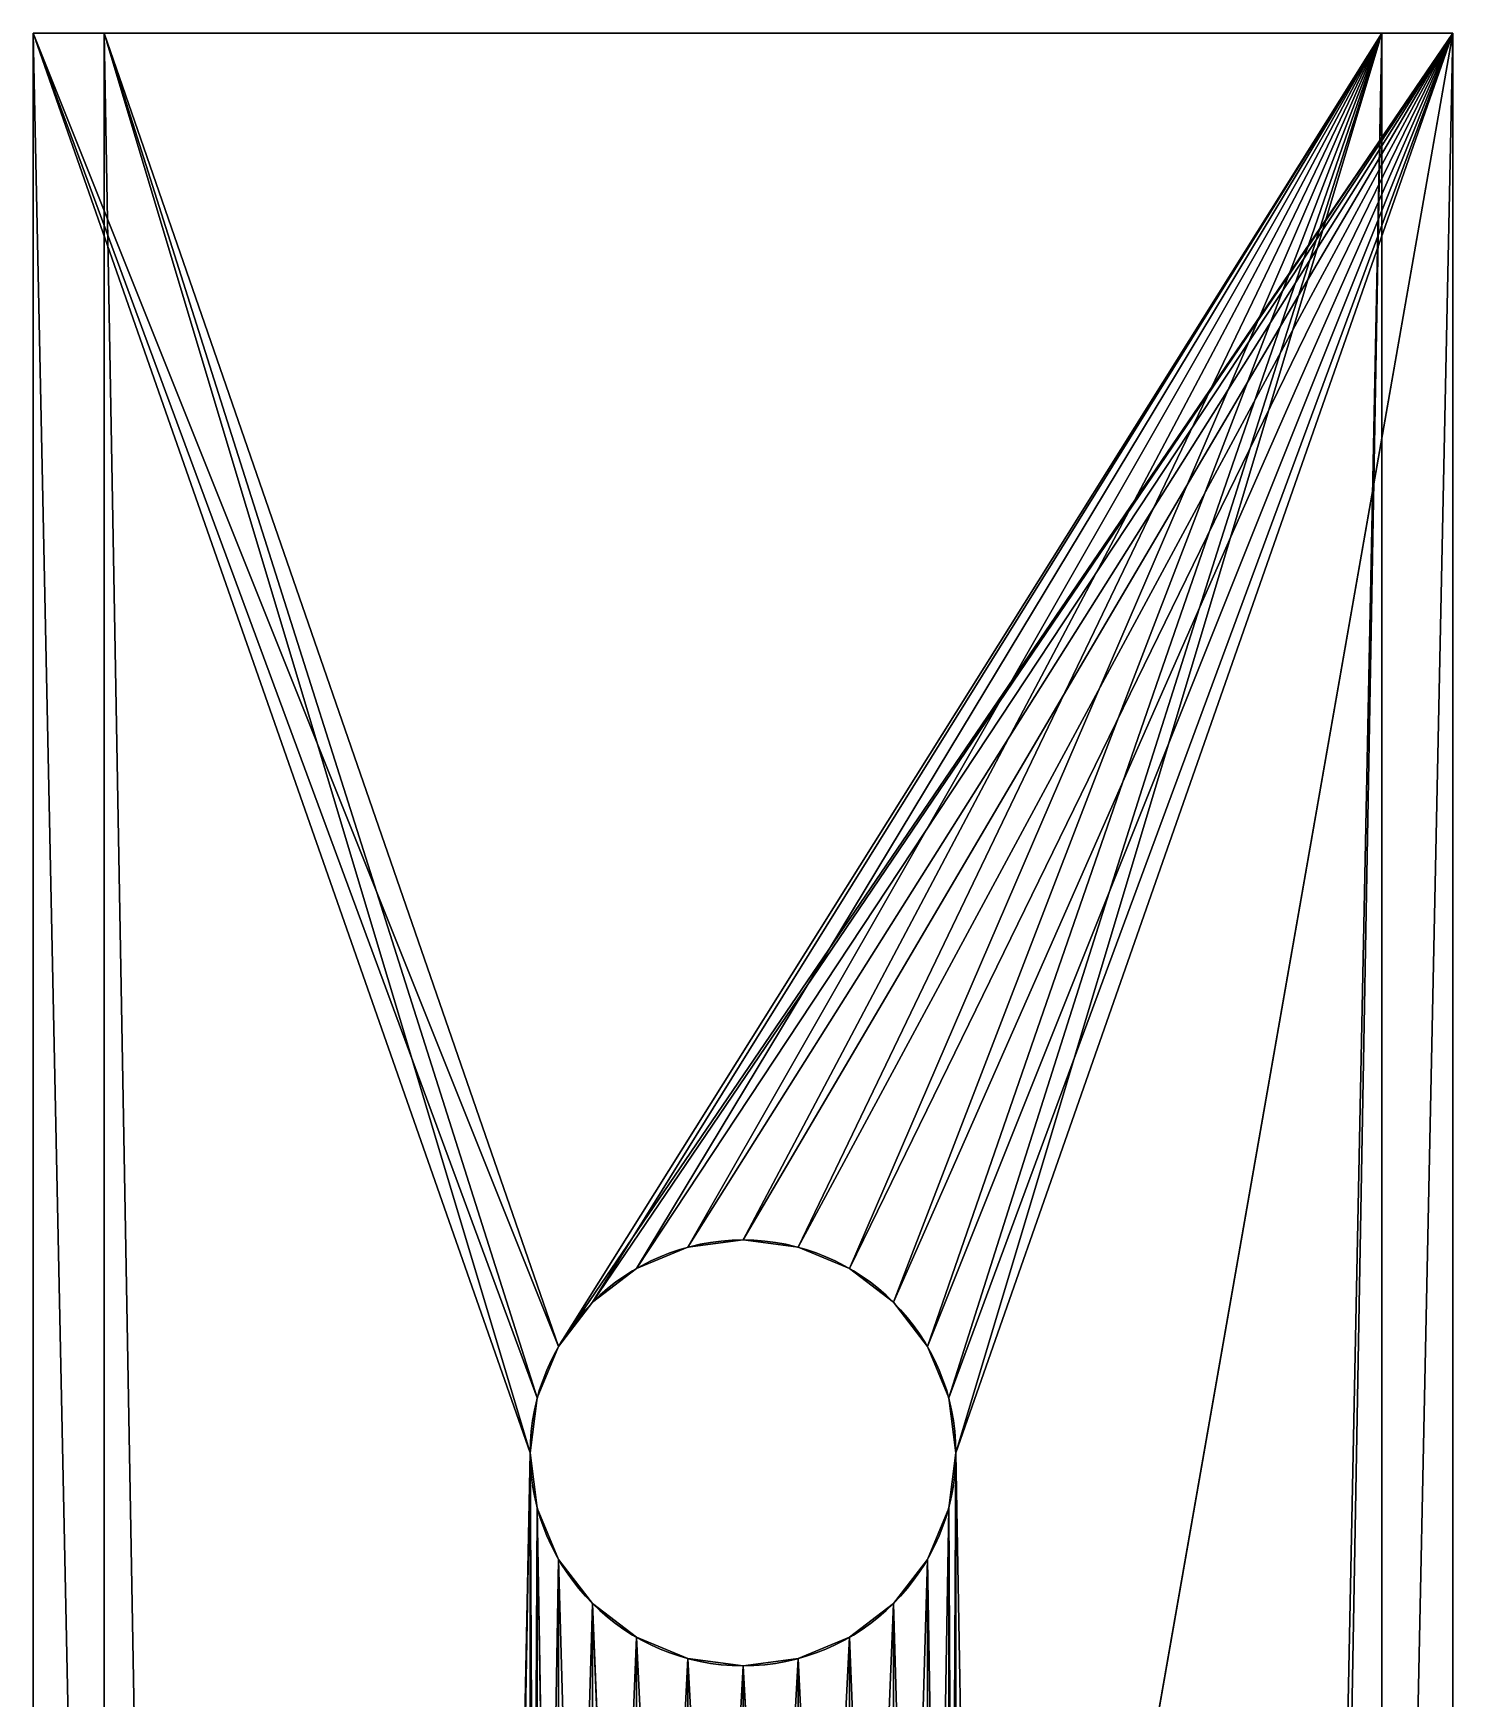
# Model space of a CAD drawing. Extents: x 0 to 10, y 0 to 185.
# Drawn here: x 0 to 10, y 173.27 to 185 of the extents above; entities that cross this region are included whole.
import ezdxf

# ---------------------------------------------------------------- set-up
doc = ezdxf.new("R2010")
doc.units = 0
doc.header["$MEASUREMENT"] = 0
doc.layers.get('0').update_dxf_attribs({"color": 13, "linetype": 'CONTINUOUS'})

# ---------------------------------------------------------------- blocks, each defined once
blk = doc.blocks.new('FUFO_CARBONBAR')
for p, q in [((0, 0), (0, 185)), ((0, 185), (10, 185)), ((0, 185, 10), (10, 185, 10)), ((0, 0, 10), (0, 185, 10)), ((0, 185), (0, 185, 10)), ((9.5, 185, 9.5), (0.5, 185, 9.5)), ((0.5, 185, 9.5), (0.5, 185, 0.5)), ((0.5, 185, 0.5), (9.5, 185, 0.5)), ((0.5, 0, 0.5), (0.5, 185, 0.5)), ((0.5, 0, 9.5), (0.5, 185, 9.5)), ((9.5, 185, 0.5), (9.5, 185, 9.5)), ((9.5, 0, 9.5), (9.5, 185, 9.5)), ((9.5, 0, 0.5), (9.5, 185, 0.5)), ((10, 185), (10, 0)), ((10, 185), (10, 185, 10)), ((10, 185, 10), (10, 0, 10)), ((4.612, 176.449, 10), (4.612, 176.449, 9.5)), ((4.612, 176.449), (4.612, 176.449, 0.5)), ((5, 176.5, 10), (5, 176.5, 9.5)), ((5, 176.5), (5, 176.5, 0.5)), ((5.388, 176.449, 10), (5.388, 176.449, 9.5)), ((5.388, 176.449), (5.388, 176.449, 0.5)), ((4.25, 176.299, 10), (4.25, 176.299, 9.5)), ((4.25, 176.299), (4.25, 176.299, 0.5)), ((5.75, 176.299, 10), (5.75, 176.299, 9.5)), ((5.75, 176.299), (5.75, 176.299, 0.5)), ((3.939, 176.061, 10), (3.939, 176.061, 9.5)), ((3.939, 176.061), (3.939, 176.061, 0.5)), ((6.061, 176.061, 10), (6.061, 176.061, 9.5)), ((6.061, 176.061), (6.061, 176.061, 0.5)), ((3.701, 175.75, 10), (3.701, 175.75, 9.5)), ((3.701, 175.75), (3.701, 175.75, 0.5)), ((6.299, 175.75, 10), (6.299, 175.75, 9.5)), ((6.299, 175.75), (6.299, 175.75, 0.5)), ((3.551, 175.388, 10), (3.551, 175.388, 9.5)), ((3.551, 175.388), (3.551, 175.388, 0.5)), ((6.449, 175.388, 10), (6.449, 175.388, 9.5)), ((6.449, 175.388), (6.449, 175.388, 0.5)), ((3.5, 175, 10), (3.5, 175, 9.5)), ((3.5, 175), (3.5, 175, 0.5)), ((6.5, 175, 10), (6.5, 175, 9.5)), ((6.5, 175), (6.5, 175, 0.5)), ((3.551, 174.612, 10), (3.551, 174.612, 9.5)), ((3.551, 174.612), (3.551, 174.612, 0.5)), ((6.449, 174.612, 10), (6.449, 174.612, 9.5)), ((6.449, 174.612), (6.449, 174.612, 0.5)), ((3.701, 174.25, 10), (3.701, 174.25, 9.5)), ((3.701, 174.25), (3.701, 174.25, 0.5)), ((6.299, 174.25, 10), (6.299, 174.25, 9.5)), ((6.299, 174.25), (6.299, 174.25, 0.5)), ((3.939, 173.939, 10), (3.939, 173.939, 9.5)), ((3.939, 173.939), (3.939, 173.939, 0.5)), ((6.061, 173.939, 10), (6.061, 173.939, 9.5)), ((6.061, 173.939), (6.061, 173.939, 0.5)), ((4.25, 173.701, 10), (4.25, 173.701, 9.5)), ((4.25, 173.701), (4.25, 173.701, 0.5)), ((5.75, 173.701, 10), (5.75, 173.701, 9.5)), ((5.75, 173.701), (5.75, 173.701, 0.5)), ((4.612, 173.551, 10), (4.612, 173.551, 9.5)), ((4.612, 173.551), (4.612, 173.551, 0.5)), ((5.388, 173.551, 10), (5.388, 173.551, 9.5)), ((5.388, 173.551), (5.388, 173.551, 0.5)), ((5, 173.5, 10), (5, 173.5, 9.5)), ((5, 173.5), (5, 173.5, 0.5))]:
    blk.add_line(p, q)
for centre in [(5, 175), (5, 175, 0.5)]:
    blk.add_circle(centre, 1.5)
at = {"extrusion": (0, 0, -1)}
for centre in [(-5, 175, -10), (-5, 175, -9.5)]:
    blk.add_circle(centre, 1.5, dxfattribs=at)
mesh = blk.add_polyface()
corners = [(0, 185, 10), (0, 0), (0, 0, 10), (0, 185)]
mesh.append_faces([[corners[k] for k in face] for face in [(0, 1, 2), (1, 0, 3)]], dxfattribs={"vtx0": -1})
mesh = blk.add_polyface()
corners = [(0, 185), (0.5, 185, 0.5), (10, 185), (0, 185, 10), (9.5, 185, 0.5), (0.5, 185, 9.5), (9.5, 185, 9.5), (10, 185, 10)]
mesh.append_faces([[corners[k] for k in face] for face in [(0, 1, 2), (1, 3, 5), (5, 3, 6), (7, 6, 3)]], dxfattribs={"vtx0": -1, "vtx1": -1})
mesh.append_faces([[corners[k] for k in face] for face in [(1, 0, 3), (2, 1, 4), (4, 7, 2), (7, 4, 6)]], dxfattribs={"vtx0": -1, "vtx2": -1})
mesh = blk.add_polyface()
corners = [(3.5, 36, 10), (3.5, 164.989, 10), (3.5, 175, 10), (3.551, 36.388, 10), (3.554, 164.601, 10), (3.701, 36.75, 10), (3.706, 164.241, 10), (3.939, 37.061, 10), (3.947, 163.932, 10), (4.25, 37.299, 10), (4.259, 163.696, 10), (4.612, 37.449, 10), (4.622, 163.548, 10), (5, 37.5, 10), (5.011, 163.5, 10), (5.388, 37.449, 10), (5.399, 163.554, 10), (5.75, 37.299, 10), (5.759, 163.706, 10), (6.061, 37.061, 10), (6.068, 163.947, 10), (6.299, 36.75, 10), (6.304, 164.259, 10), (6.449, 36.388, 10), (6.452, 164.622, 10), (6.5, 36, 10), (6.5, 165.011, 10), (3.551, 16.388, 10), (3.5, 16, 10), (3.551, 35.612, 10), (3.701, 16.75, 10), (3.701, 35.25, 10), (3.939, 17.061, 10), (3.939, 34.939, 10), (4.25, 17.299, 10), (4.25, 34.701, 10), (4.612, 17.449, 10), (4.612, 34.551, 10), (5, 17.5, 10), (5, 34.5, 10), (5.388, 17.449, 10), (5.388, 34.551, 10), (5.75, 17.299, 10), (5.75, 34.701, 10), (6.061, 17.061, 10), (6.061, 34.939, 10), (6.299, 35.25, 10), (6.299, 16.75, 10), (6.449, 35.612, 10), (6.449, 16.388, 10), (6.5, 16, 10), (6.5, 175, 10), (0, 0, 10), (0, 185, 10), (3.551, 15.612, 10), (10, 0, 10), (3.701, 15.25, 10), (3.939, 14.939, 10), (4.25, 14.701, 10), (4.612, 14.551, 10), (5, 14.5, 10), (5.388, 14.551, 10), (5.75, 14.701, 10), (6.061, 14.939, 10), (6.299, 15.25, 10), (6.449, 15.612, 10), (3.701, 175.75, 10), (10, 185, 10), (3.551, 175.388, 10), (3.939, 176.061, 10), (4.25, 176.299, 10), (4.612, 176.449, 10), (5, 176.5, 10), (5.388, 176.449, 10), (5.75, 176.299, 10), (6.061, 176.061, 10), (6.299, 175.75, 10), (6.449, 175.388, 10), (3.551, 174.612, 10), (3.548, 165.378, 10), (3.696, 165.741, 10), (3.701, 174.25, 10), (3.932, 166.053, 10), (3.939, 173.939, 10), (4.241, 166.294, 10), (4.25, 173.701, 10), (4.601, 166.446, 10), (4.612, 173.551, 10), (4.989, 166.5, 10), (5, 173.5, 10), (5.378, 166.452, 10), (5.388, 173.551, 10), (5.741, 166.304, 10), (5.75, 173.701, 10), (6.053, 166.068, 10), (6.061, 173.939, 10), (6.294, 165.759, 10), (6.299, 174.25, 10), (6.446, 165.399, 10), (6.449, 174.612, 10)]
mesh.append_faces([[corners[k] for k in face] for face in [(1, 3, 4), (4, 5, 6), (6, 7, 8), (8, 9, 10), (10, 11, 12), (12, 13, 14), (14, 15, 16), (16, 17, 18), (18, 19, 20), (20, 21, 22), (22, 23, 24), (24, 25, 26), (27, 0, 28), (0, 27, 29), (29, 30, 31), (31, 32, 33), (33, 34, 35), (35, 36, 37), (37, 38, 39), (39, 40, 41), (41, 42, 43), (43, 44, 45), (45, 44, 46), (46, 47, 48), (48, 49, 25), (52, 28, 53), (28, 52, 54), (54, 55, 56), (56, 55, 57), (57, 55, 58), (58, 55, 59), (59, 55, 60), (60, 55, 61), (61, 55, 62), (62, 55, 63), (63, 55, 64), (64, 55, 65), (65, 55, 50), (53, 66, 67), (66, 53, 68), (68, 53, 2), (67, 50, 55), (78, 80, 81), (81, 82, 83), (83, 84, 85), (85, 86, 87), (87, 88, 89), (89, 90, 91), (91, 92, 93), (93, 94, 95), (95, 96, 97), (97, 98, 99), (99, 26, 51)]], dxfattribs={"vtx0": -1, "vtx1": -1})
mesh.append_faces([[corners[k] for k in face] for face in [(0, 1, 2), (25, 50, 51), (2, 53, 28), (2, 28, 0), (67, 51, 50), (51, 26, 25)]], dxfattribs={"vtx0": -1, "vtx1": -1, "vtx2": -1})
mesh.append_faces([[corners[k] for k in face] for face in [(1, 0, 3), (4, 3, 5), (6, 5, 7), (8, 7, 9), (10, 9, 11), (12, 11, 13), (14, 13, 15), (16, 15, 17), (18, 17, 19), (20, 19, 21), (22, 21, 23), (24, 23, 25), (29, 27, 30), (31, 30, 32), (33, 32, 34), (35, 34, 36), (37, 36, 38), (39, 38, 40), (41, 40, 42), (43, 42, 44), (46, 44, 47), (48, 47, 49), (25, 49, 50), (54, 52, 55), (67, 66, 69), (67, 69, 70), (67, 70, 71), (67, 71, 72), (67, 72, 73), (67, 73, 74), (67, 74, 75), (67, 75, 76), (67, 76, 77), (67, 77, 51), (1, 78, 2), (78, 1, 79), (78, 79, 80), (81, 80, 82), (83, 82, 84), (85, 84, 86), (87, 86, 88), (89, 88, 90), (91, 90, 92), (93, 92, 94), (95, 94, 96), (97, 96, 98), (99, 98, 26)]], dxfattribs={"vtx0": -1, "vtx2": -1})
mesh = blk.add_polyface()
corners = [(3.5, 165.025), (3.5, 36), (3.5, 16), (3.551, 164.637), (3.551, 36.388), (3.701, 164.275), (3.701, 36.75), (3.939, 163.965), (3.939, 37.061), (4.25, 163.726), (4.25, 37.299), (4.612, 163.576), (4.612, 37.449), (5, 163.525), (5, 37.5), (5.388, 163.576), (5.388, 37.449), (5.75, 163.726), (5.75, 37.299), (6.061, 163.965), (6.061, 37.061), (6.299, 36.75), (6.299, 164.275), (6.449, 36.388), (6.449, 164.637), (6.5, 36), (6.5, 165.025), (0, 185), (3.5, 175), (0, 0), (3.551, 175.388), (3.701, 175.75), (10, 185), (3.939, 176.061), (4.25, 176.299), (4.612, 176.449), (5, 176.5), (5.388, 176.449), (5.75, 176.299), (6.061, 176.061), (6.299, 175.75), (6.449, 175.388), (6.5, 175), (6.5, 16), (3.551, 15.612), (10, 0), (3.701, 15.25), (3.939, 14.939), (4.25, 14.701), (4.612, 14.551), (5, 14.5), (5.388, 14.551), (5.75, 14.701), (6.061, 14.939), (6.299, 15.25), (6.449, 15.612), (3.551, 16.388), (3.551, 35.612), (3.701, 16.75), (3.701, 35.25), (3.939, 17.061), (3.939, 34.939), (4.25, 17.299), (4.25, 34.701), (4.612, 34.551), (4.612, 17.449), (5, 34.5), (5, 17.5), (5.388, 34.551), (5.388, 17.449), (5.75, 34.701), (5.75, 17.299), (6.061, 34.939), (6.061, 17.061), (6.299, 35.25), (6.299, 16.75), (6.449, 35.612), (6.449, 16.388), (3.551, 174.612), (3.551, 165.414), (3.701, 174.25), (3.701, 165.775), (3.939, 173.939), (3.939, 166.086), (4.25, 173.701), (4.25, 166.324), (4.612, 173.551), (4.612, 166.474), (5, 173.5), (5, 166.525), (5.388, 173.551), (5.388, 166.474), (5.75, 173.701), (5.75, 166.324), (6.061, 173.939), (6.061, 166.086), (6.299, 174.25), (6.299, 165.775), (6.449, 174.612), (6.449, 165.414)]
mesh.append_faces([[corners[k] for k in face] for face in [(1, 3, 4), (4, 5, 6), (6, 7, 8), (8, 9, 10), (10, 11, 12), (12, 13, 14), (14, 15, 16), (16, 17, 18), (18, 19, 20), (20, 19, 21), (21, 22, 23), (23, 24, 25), (27, 28, 29), (28, 27, 30), (30, 27, 31), (31, 32, 33), (33, 32, 34), (34, 32, 35), (35, 32, 36), (36, 32, 37), (37, 32, 38), (38, 32, 39), (39, 32, 40), (40, 32, 41), (41, 32, 42), (29, 44, 45), (44, 29, 2), (45, 43, 32), (56, 57, 58), (58, 59, 60), (60, 61, 62), (62, 64, 65), (65, 66, 67), (67, 68, 69), (69, 70, 71), (71, 72, 73), (73, 74, 75), (75, 76, 77), (77, 25, 43), (78, 0, 28), (0, 78, 79), (79, 80, 81), (81, 82, 83), (83, 84, 85), (85, 86, 87), (87, 88, 89), (89, 90, 91), (91, 92, 93), (93, 94, 95), (95, 96, 97), (97, 98, 99), (99, 42, 26)]], dxfattribs={"vtx0": -1, "vtx1": -1})
mesh.append_faces([[corners[k] for k in face] for face in [(0, 1, 2), (42, 32, 26), (26, 32, 43), (2, 29, 28), (2, 28, 0), (43, 25, 26)]], dxfattribs={"vtx0": -1, "vtx1": -1, "vtx2": -1})
mesh.append_faces([[corners[k] for k in face] for face in [(1, 0, 3), (4, 3, 5), (6, 5, 7), (8, 7, 9), (10, 9, 11), (12, 11, 13), (14, 13, 15), (16, 15, 17), (18, 17, 19), (21, 19, 22), (23, 22, 24), (25, 24, 26), (31, 27, 32), (45, 44, 46), (45, 46, 47), (45, 47, 48), (45, 48, 49), (45, 49, 50), (45, 50, 51), (45, 51, 52), (45, 52, 53), (45, 53, 54), (45, 54, 55), (45, 55, 43), (1, 56, 2), (56, 1, 57), (58, 57, 59), (60, 59, 61), (62, 61, 63), (62, 63, 64), (65, 64, 66), (67, 66, 68), (69, 68, 70), (71, 70, 72), (73, 72, 74), (75, 74, 76), (77, 76, 25), (79, 78, 80), (81, 80, 82), (83, 82, 84), (85, 84, 86), (87, 86, 88), (89, 88, 90), (91, 90, 92), (93, 92, 94), (95, 94, 96), (97, 96, 98), (99, 98, 42)]], dxfattribs={"vtx0": -1, "vtx2": -1})
mesh = blk.add_polyface()
corners = [(0.5, 185, 0.5), (0.5, 0, 9.5), (0.5, 0, 0.5), (0.5, 185, 9.5)]
mesh.append_faces([[corners[k] for k in face] for face in [(0, 1, 2), (1, 0, 3)]], dxfattribs={"vtx0": -1})
mesh = blk.add_polyface()
corners = [(3.5, 175, 9.5), (3.5, 164.989, 9.5), (3.5, 36, 9.5), (3.551, 174.612, 9.5), (3.548, 165.378, 9.5), (3.696, 165.741, 9.5), (3.701, 174.25, 9.5), (3.932, 166.053, 9.5), (3.939, 173.939, 9.5), (4.241, 166.294, 9.5), (4.25, 173.701, 9.5), (4.601, 166.446, 9.5), (4.612, 173.551, 9.5), (4.989, 166.5, 9.5), (5, 173.5, 9.5), (5.378, 166.452, 9.5), (5.388, 173.551, 9.5), (5.741, 166.304, 9.5), (5.75, 173.701, 9.5), (6.053, 166.068, 9.5), (6.061, 173.939, 9.5), (6.294, 165.759, 9.5), (6.299, 174.25, 9.5), (6.446, 165.399, 9.5), (6.449, 174.612, 9.5), (6.5, 165.011, 9.5), (6.5, 175, 9.5), (0.5, 185, 9.5), (0.5, 0, 9.5), (3.551, 175.388, 9.5), (3.701, 175.75, 9.5), (9.5, 185, 9.5), (3.5, 16, 9.5), (3.939, 176.061, 9.5), (4.25, 176.299, 9.5), (4.612, 176.449, 9.5), (5, 176.5, 9.5), (5.388, 176.449, 9.5), (5.75, 176.299, 9.5), (6.061, 176.061, 9.5), (6.299, 175.75, 9.5), (6.449, 175.388, 9.5), (6.5, 36, 9.5), (6.5, 16, 9.5), (3.551, 15.612, 9.5), (9.5, 0, 9.5), (3.701, 15.25, 9.5), (3.939, 14.939, 9.5), (4.25, 14.701, 9.5), (4.612, 14.551, 9.5), (5, 14.5, 9.5), (5.388, 14.551, 9.5), (5.75, 14.701, 9.5), (6.061, 14.939, 9.5), (6.299, 15.25, 9.5), (6.449, 15.612, 9.5), (3.551, 16.388, 9.5), (3.551, 35.612, 9.5), (3.701, 16.75, 9.5), (3.701, 35.25, 9.5), (3.939, 17.061, 9.5), (3.939, 34.939, 9.5), (4.25, 17.299, 9.5), (4.25, 34.701, 9.5), (4.612, 17.449, 9.5), (4.612, 34.551, 9.5), (5, 17.5, 9.5), (5, 34.5, 9.5), (5.388, 34.551, 9.5), (5.388, 17.449, 9.5), (5.75, 17.299, 9.5), (5.75, 34.701, 9.5), (6.061, 34.939, 9.5), (6.061, 17.061, 9.5), (6.299, 35.25, 9.5), (6.299, 16.75, 9.5), (6.449, 35.612, 9.5), (6.449, 16.388, 9.5), (3.551, 36.388, 9.5), (3.554, 164.601, 9.5), (3.701, 36.75, 9.5), (3.706, 164.241, 9.5), (3.939, 37.061, 9.5), (3.947, 163.932, 9.5), (4.25, 37.299, 9.5), (4.259, 163.696, 9.5), (4.612, 37.449, 9.5), (4.622, 163.548, 9.5), (5, 37.5, 9.5), (5.011, 163.5, 9.5), (5.388, 37.449, 9.5), (5.399, 163.554, 9.5), (5.75, 37.299, 9.5), (5.759, 163.706, 9.5), (6.061, 37.061, 9.5), (6.068, 163.947, 9.5), (6.299, 36.75, 9.5), (6.304, 164.259, 9.5), (6.449, 36.388, 9.5), (6.452, 164.622, 9.5)]
mesh.append_faces([[corners[k] for k in face] for face in [(1, 3, 4), (4, 3, 5), (5, 6, 7), (7, 8, 9), (9, 10, 11), (11, 12, 13), (13, 14, 15), (15, 16, 17), (17, 18, 19), (19, 20, 21), (21, 22, 23), (23, 24, 25), (27, 0, 28), (0, 27, 29), (29, 27, 30), (30, 31, 33), (33, 31, 34), (34, 31, 35), (35, 31, 36), (36, 31, 37), (37, 31, 38), (38, 31, 39), (39, 31, 40), (40, 31, 41), (41, 31, 26), (28, 44, 45), (44, 28, 32), (45, 43, 31), (32, 2, 56), (56, 57, 58), (58, 59, 60), (60, 61, 62), (62, 63, 64), (64, 65, 66), (66, 68, 69), (69, 68, 70), (70, 72, 73), (73, 74, 75), (75, 76, 77), (77, 42, 43), (78, 79, 80), (80, 81, 82), (82, 83, 84), (84, 85, 86), (86, 87, 88), (88, 89, 90), (90, 91, 92), (92, 93, 94), (94, 95, 96), (96, 97, 98), (98, 99, 42)]], dxfattribs={"vtx0": -1, "vtx1": -1})
mesh.append_faces([[corners[k] for k in face] for face in [(0, 1, 2), (28, 0, 32), (26, 31, 42), (42, 31, 43), (2, 32, 0), (42, 25, 26)]], dxfattribs={"vtx0": -1, "vtx1": -1, "vtx2": -1})
mesh.append_faces([[corners[k] for k in face] for face in [(1, 0, 3), (5, 3, 6), (7, 6, 8), (9, 8, 10), (11, 10, 12), (13, 12, 14), (15, 14, 16), (17, 16, 18), (19, 18, 20), (21, 20, 22), (23, 22, 24), (25, 24, 26), (30, 27, 31), (45, 44, 46), (45, 46, 47), (45, 47, 48), (45, 48, 49), (45, 49, 50), (45, 50, 51), (45, 51, 52), (45, 52, 53), (45, 53, 54), (45, 54, 55), (45, 55, 43), (56, 2, 57), (58, 57, 59), (60, 59, 61), (62, 61, 63), (64, 63, 65), (66, 65, 67), (66, 67, 68), (70, 68, 71), (70, 71, 72), (73, 72, 74), (75, 74, 76), (77, 76, 42), (1, 78, 2), (78, 1, 79), (80, 79, 81), (82, 81, 83), (84, 83, 85), (86, 85, 87), (88, 87, 89), (90, 89, 91), (92, 91, 93), (94, 93, 95), (96, 95, 97), (98, 97, 99), (42, 99, 25)]], dxfattribs={"vtx0": -1, "vtx2": -1})
mesh = blk.add_polyface()
corners = [(3.5, 16, 0.5), (3.5, 36, 0.5), (3.5, 165.025, 0.5), (3.551, 16.388, 0.5), (3.551, 35.612, 0.5), (3.701, 16.75, 0.5), (3.701, 35.25, 0.5), (3.939, 17.061, 0.5), (3.939, 34.939, 0.5), (4.25, 17.299, 0.5), (4.25, 34.701, 0.5), (4.612, 34.551, 0.5), (4.612, 17.449, 0.5), (5, 34.5, 0.5), (5, 17.5, 0.5), (5.388, 17.449, 0.5), (5.388, 34.551, 0.5), (5.75, 34.701, 0.5), (5.75, 17.299, 0.5), (6.061, 34.939, 0.5), (6.061, 17.061, 0.5), (6.299, 35.25, 0.5), (6.299, 16.75, 0.5), (6.449, 35.612, 0.5), (6.449, 16.388, 0.5), (6.5, 36, 0.5), (6.5, 16, 0.5), (0.5, 0, 0.5), (0.5, 185, 0.5), (3.551, 15.612, 0.5), (9.5, 0, 0.5), (3.701, 15.25, 0.5), (3.939, 14.939, 0.5), (4.25, 14.701, 0.5), (4.612, 14.551, 0.5), (5, 14.5, 0.5), (5.388, 14.551, 0.5), (5.75, 14.701, 0.5), (6.061, 14.939, 0.5), (6.299, 15.25, 0.5), (6.449, 15.612, 0.5), (6.5, 165.025, 0.5), (6.5, 175, 0.5), (3.701, 175.75, 0.5), (9.5, 185, 0.5), (3.551, 175.388, 0.5), (3.5, 175, 0.5), (3.939, 176.061, 0.5), (4.25, 176.299, 0.5), (4.612, 176.449, 0.5), (5, 176.5, 0.5), (5.388, 176.449, 0.5), (5.75, 176.299, 0.5), (6.061, 176.061, 0.5), (6.299, 175.75, 0.5), (6.449, 175.388, 0.5), (3.551, 165.414, 0.5), (3.551, 174.612, 0.5), (3.701, 165.775, 0.5), (3.701, 174.25, 0.5), (3.939, 173.939, 0.5), (3.939, 166.086, 0.5), (4.25, 166.324, 0.5), (4.25, 173.701, 0.5), (4.612, 173.551, 0.5), (4.612, 166.474, 0.5), (5, 173.5, 0.5), (5, 166.525, 0.5), (5.388, 166.474, 0.5), (5.388, 173.551, 0.5), (5.75, 173.701, 0.5), (5.75, 166.324, 0.5), (6.061, 173.939, 0.5), (6.061, 166.086, 0.5), (6.299, 174.25, 0.5), (6.299, 165.775, 0.5), (6.449, 174.612, 0.5), (6.449, 165.414, 0.5), (3.551, 164.637, 0.5), (3.551, 36.388, 0.5), (3.701, 164.275, 0.5), (3.701, 36.75, 0.5), (3.939, 163.965, 0.5), (3.939, 37.061, 0.5), (4.25, 163.726, 0.5), (4.25, 37.299, 0.5), (4.612, 163.576, 0.5), (4.612, 37.449, 0.5), (5, 163.525, 0.5), (5, 37.5, 0.5), (5.388, 37.449, 0.5), (5.388, 163.576, 0.5), (5.75, 37.299, 0.5), (5.75, 163.726, 0.5), (6.061, 37.061, 0.5), (6.061, 163.965, 0.5), (6.299, 36.75, 0.5), (6.299, 164.275, 0.5), (6.449, 36.388, 0.5), (6.449, 164.637, 0.5)]
mesh.append_faces([[corners[k] for k in face] for face in [(1, 3, 4), (4, 5, 6), (6, 7, 8), (8, 9, 10), (10, 9, 11), (11, 12, 13), (13, 15, 16), (16, 15, 17), (17, 18, 19), (19, 20, 21), (21, 22, 23), (23, 24, 25), (27, 0, 28), (0, 27, 29), (29, 30, 31), (31, 30, 32), (32, 30, 33), (33, 30, 34), (34, 30, 35), (35, 30, 36), (36, 30, 37), (37, 30, 38), (38, 30, 39), (39, 30, 40), (40, 30, 26), (28, 43, 44), (43, 28, 45), (45, 28, 46), (44, 42, 30), (56, 46, 2), (46, 56, 57), (57, 58, 59), (59, 58, 60), (60, 62, 63), (63, 62, 64), (64, 65, 66), (66, 68, 69), (69, 68, 70), (70, 71, 72), (72, 73, 74), (74, 75, 76), (76, 41, 42), (78, 79, 80), (80, 81, 82), (82, 83, 84), (84, 85, 86), (86, 87, 88), (88, 90, 91), (91, 92, 93), (93, 94, 95), (95, 96, 97), (97, 98, 99), (99, 25, 41)]], dxfattribs={"vtx0": -1, "vtx1": -1})
mesh.append_faces([[corners[k] for k in face] for face in [(0, 1, 2), (26, 30, 41), (41, 30, 42), (46, 28, 0), (46, 0, 2), (41, 25, 26)]], dxfattribs={"vtx0": -1, "vtx1": -1, "vtx2": -1})
mesh.append_faces([[corners[k] for k in face] for face in [(1, 0, 3), (4, 3, 5), (6, 5, 7), (8, 7, 9), (11, 9, 12), (13, 12, 14), (13, 14, 15), (17, 15, 18), (19, 18, 20), (21, 20, 22), (23, 22, 24), (25, 24, 26), (29, 27, 30), (44, 43, 47), (44, 47, 48), (44, 48, 49), (44, 49, 50), (44, 50, 51), (44, 51, 52), (44, 52, 53), (44, 53, 54), (44, 54, 55), (44, 55, 42), (57, 56, 58), (60, 58, 61), (60, 61, 62), (64, 62, 65), (66, 65, 67), (66, 67, 68), (70, 68, 71), (72, 71, 73), (74, 73, 75), (76, 75, 77), (76, 77, 41), (1, 78, 2), (78, 1, 79), (80, 79, 81), (82, 81, 83), (84, 83, 85), (86, 85, 87), (88, 87, 89), (88, 89, 90), (91, 90, 92), (93, 92, 94), (95, 94, 96), (97, 96, 98), (99, 98, 25)]], dxfattribs={"vtx0": -1, "vtx2": -1})
mesh = blk.add_polyface()
corners = [(9.5, 185, 9.5), (9.5, 0, 0.5), (9.5, 0, 9.5), (9.5, 185, 0.5)]
mesh.append_faces([[corners[k] for k in face] for face in [(0, 1, 2), (1, 0, 3)]], dxfattribs={"vtx0": -1})
mesh = blk.add_polyface()
corners = [(10, 185), (10, 0, 10), (10, 0), (10, 185, 10)]
mesh.append_faces([[corners[k] for k in face] for face in [(0, 1, 2), (1, 0, 3)]], dxfattribs={"vtx0": -1})
mesh = blk.add_polyface()
corners = [(4.612, 176.449, 10), (4.25, 176.299, 9.5), (4.612, 176.449, 9.5), (4.25, 176.299, 10)]
mesh.append_faces([[corners[k] for k in face] for face in [(0, 1, 2), (1, 0, 3)]], dxfattribs={"vtx0": -1})
mesh = blk.add_polyface()
corners = [(4.612, 176.449, 0.5), (4.25, 176.299), (4.612, 176.449), (4.25, 176.299, 0.5)]
mesh.append_faces([[corners[k] for k in face] for face in [(0, 1, 2), (1, 0, 3)]], dxfattribs={"vtx0": -1})
mesh = blk.add_polyface()
corners = [(5, 176.5, 10), (4.612, 176.449, 9.5), (5, 176.5, 9.5), (4.612, 176.449, 10)]
mesh.append_faces([[corners[k] for k in face] for face in [(0, 1, 2), (1, 0, 3)]], dxfattribs={"vtx0": -1})
mesh = blk.add_polyface()
corners = [(5, 176.5, 0.5), (4.612, 176.449), (5, 176.5), (4.612, 176.449, 0.5)]
mesh.append_faces([[corners[k] for k in face] for face in [(0, 1, 2), (1, 0, 3)]], dxfattribs={"vtx0": -1})
mesh = blk.add_polyface()
corners = [(5.388, 176.449, 10), (5, 176.5, 9.5), (5.388, 176.449, 9.5), (5, 176.5, 10)]
mesh.append_faces([[corners[k] for k in face] for face in [(0, 1, 2), (1, 0, 3)]], dxfattribs={"vtx0": -1})
mesh = blk.add_polyface()
corners = [(5.388, 176.449, 0.5), (5, 176.5), (5.388, 176.449), (5, 176.5, 0.5)]
mesh.append_faces([[corners[k] for k in face] for face in [(0, 1, 2), (1, 0, 3)]], dxfattribs={"vtx0": -1})
mesh = blk.add_polyface()
corners = [(5.75, 176.299, 10), (5.388, 176.449, 9.5), (5.75, 176.299, 9.5), (5.388, 176.449, 10)]
mesh.append_faces([[corners[k] for k in face] for face in [(0, 1, 2), (1, 0, 3)]], dxfattribs={"vtx0": -1})
mesh = blk.add_polyface()
corners = [(5.75, 176.299, 0.5), (5.388, 176.449), (5.75, 176.299), (5.388, 176.449, 0.5)]
mesh.append_faces([[corners[k] for k in face] for face in [(0, 1, 2), (1, 0, 3)]], dxfattribs={"vtx0": -1})
mesh = blk.add_polyface()
corners = [(4.25, 176.299, 10), (3.939, 176.061, 9.5), (4.25, 176.299, 9.5), (3.939, 176.061, 10)]
mesh.append_faces([[corners[k] for k in face] for face in [(0, 1, 2), (1, 0, 3)]], dxfattribs={"vtx0": -1})
mesh = blk.add_polyface()
corners = [(4.25, 176.299, 0.5), (3.939, 176.061), (4.25, 176.299), (3.939, 176.061, 0.5)]
mesh.append_faces([[corners[k] for k in face] for face in [(0, 1, 2), (1, 0, 3)]], dxfattribs={"vtx0": -1})
mesh = blk.add_polyface()
corners = [(6.061, 176.061, 10), (5.75, 176.299, 9.5), (6.061, 176.061, 9.5), (5.75, 176.299, 10)]
mesh.append_faces([[corners[k] for k in face] for face in [(0, 1, 2), (1, 0, 3)]], dxfattribs={"vtx0": -1})
mesh = blk.add_polyface()
corners = [(6.061, 176.061, 0.5), (5.75, 176.299), (6.061, 176.061), (5.75, 176.299, 0.5)]
mesh.append_faces([[corners[k] for k in face] for face in [(0, 1, 2), (1, 0, 3)]], dxfattribs={"vtx0": -1})
mesh = blk.add_polyface()
corners = [(3.939, 176.061, 9.5), (3.701, 175.75, 10), (3.701, 175.75, 9.5), (3.939, 176.061, 10)]
mesh.append_faces([[corners[k] for k in face] for face in [(0, 1, 2), (1, 0, 3)]], dxfattribs={"vtx0": -1})
mesh = blk.add_polyface()
corners = [(3.939, 176.061), (3.701, 175.75, 0.5), (3.701, 175.75), (3.939, 176.061, 0.5)]
mesh.append_faces([[corners[k] for k in face] for face in [(0, 1, 2), (1, 0, 3)]], dxfattribs={"vtx0": -1})
mesh = blk.add_polyface()
corners = [(6.061, 176.061, 10), (6.299, 175.75, 9.5), (6.299, 175.75, 10), (6.061, 176.061, 9.5)]
mesh.append_faces([[corners[k] for k in face] for face in [(0, 1, 2), (1, 0, 3)]], dxfattribs={"vtx0": -1})
mesh = blk.add_polyface()
corners = [(6.061, 176.061, 0.5), (6.299, 175.75), (6.299, 175.75, 0.5), (6.061, 176.061)]
mesh.append_faces([[corners[k] for k in face] for face in [(0, 1, 2), (1, 0, 3)]], dxfattribs={"vtx0": -1})
mesh = blk.add_polyface()
corners = [(3.701, 175.75, 9.5), (3.551, 175.388, 10), (3.551, 175.388, 9.5), (3.701, 175.75, 10)]
mesh.append_faces([[corners[k] for k in face] for face in [(0, 1, 2), (1, 0, 3)]], dxfattribs={"vtx0": -1})
mesh = blk.add_polyface()
corners = [(3.701, 175.75), (3.551, 175.388, 0.5), (3.551, 175.388), (3.701, 175.75, 0.5)]
mesh.append_faces([[corners[k] for k in face] for face in [(0, 1, 2), (1, 0, 3)]], dxfattribs={"vtx0": -1})
mesh = blk.add_polyface()
corners = [(6.299, 175.75, 10), (6.449, 175.388, 9.5), (6.449, 175.388, 10), (6.299, 175.75, 9.5)]
mesh.append_faces([[corners[k] for k in face] for face in [(0, 1, 2), (1, 0, 3)]], dxfattribs={"vtx0": -1})
mesh = blk.add_polyface()
corners = [(6.299, 175.75, 0.5), (6.449, 175.388), (6.449, 175.388, 0.5), (6.299, 175.75)]
mesh.append_faces([[corners[k] for k in face] for face in [(0, 1, 2), (1, 0, 3)]], dxfattribs={"vtx0": -1})
mesh = blk.add_polyface()
corners = [(3.551, 175.388, 9.5), (3.5, 175, 10), (3.5, 175, 9.5), (3.551, 175.388, 10)]
mesh.append_faces([[corners[k] for k in face] for face in [(0, 1, 2), (1, 0, 3)]], dxfattribs={"vtx0": -1})
mesh = blk.add_polyface()
corners = [(3.551, 175.388), (3.5, 175, 0.5), (3.5, 175), (3.551, 175.388, 0.5)]
mesh.append_faces([[corners[k] for k in face] for face in [(0, 1, 2), (1, 0, 3)]], dxfattribs={"vtx0": -1})
mesh = blk.add_polyface()
corners = [(6.449, 175.388, 10), (6.5, 175, 9.5), (6.5, 175, 10), (6.449, 175.388, 9.5)]
mesh.append_faces([[corners[k] for k in face] for face in [(0, 1, 2), (1, 0, 3)]], dxfattribs={"vtx0": -1})
mesh = blk.add_polyface()
corners = [(6.449, 175.388, 0.5), (6.5, 175), (6.5, 175, 0.5), (6.449, 175.388)]
mesh.append_faces([[corners[k] for k in face] for face in [(0, 1, 2), (1, 0, 3)]], dxfattribs={"vtx0": -1})
mesh = blk.add_polyface()
corners = [(3.5, 175, 9.5), (3.551, 174.612, 10), (3.551, 174.612, 9.5), (3.5, 175, 10)]
mesh.append_faces([[corners[k] for k in face] for face in [(0, 1, 2), (1, 0, 3)]], dxfattribs={"vtx0": -1})
mesh = blk.add_polyface()
corners = [(3.5, 175), (3.551, 174.612, 0.5), (3.551, 174.612), (3.5, 175, 0.5)]
mesh.append_faces([[corners[k] for k in face] for face in [(0, 1, 2), (1, 0, 3)]], dxfattribs={"vtx0": -1})
mesh = blk.add_polyface()
corners = [(6.5, 175, 10), (6.449, 174.612, 9.5), (6.449, 174.612, 10), (6.5, 175, 9.5)]
mesh.append_faces([[corners[k] for k in face] for face in [(0, 1, 2), (1, 0, 3)]], dxfattribs={"vtx0": -1})
mesh = blk.add_polyface()
corners = [(6.5, 175, 0.5), (6.449, 174.612), (6.449, 174.612, 0.5), (6.5, 175)]
mesh.append_faces([[corners[k] for k in face] for face in [(0, 1, 2), (1, 0, 3)]], dxfattribs={"vtx0": -1})
mesh = blk.add_polyface()
corners = [(3.551, 174.612, 9.5), (3.701, 174.25, 10), (3.701, 174.25, 9.5), (3.551, 174.612, 10)]
mesh.append_faces([[corners[k] for k in face] for face in [(0, 1, 2), (1, 0, 3)]], dxfattribs={"vtx0": -1})
mesh = blk.add_polyface()
corners = [(3.551, 174.612), (3.701, 174.25, 0.5), (3.701, 174.25), (3.551, 174.612, 0.5)]
mesh.append_faces([[corners[k] for k in face] for face in [(0, 1, 2), (1, 0, 3)]], dxfattribs={"vtx0": -1})
mesh = blk.add_polyface()
corners = [(6.449, 174.612, 10), (6.299, 174.25, 9.5), (6.299, 174.25, 10), (6.449, 174.612, 9.5)]
mesh.append_faces([[corners[k] for k in face] for face in [(0, 1, 2), (1, 0, 3)]], dxfattribs={"vtx0": -1})
mesh = blk.add_polyface()
corners = [(6.449, 174.612, 0.5), (6.299, 174.25), (6.299, 174.25, 0.5), (6.449, 174.612)]
mesh.append_faces([[corners[k] for k in face] for face in [(0, 1, 2), (1, 0, 3)]], dxfattribs={"vtx0": -1})
mesh = blk.add_polyface()
corners = [(3.701, 174.25, 9.5), (3.939, 173.939, 10), (3.939, 173.939, 9.5), (3.701, 174.25, 10)]
mesh.append_faces([[corners[k] for k in face] for face in [(0, 1, 2), (1, 0, 3)]], dxfattribs={"vtx0": -1})
mesh = blk.add_polyface()
corners = [(3.701, 174.25), (3.939, 173.939, 0.5), (3.939, 173.939), (3.701, 174.25, 0.5)]
mesh.append_faces([[corners[k] for k in face] for face in [(0, 1, 2), (1, 0, 3)]], dxfattribs={"vtx0": -1})
mesh = blk.add_polyface()
corners = [(6.299, 174.25, 10), (6.061, 173.939, 9.5), (6.061, 173.939, 10), (6.299, 174.25, 9.5)]
mesh.append_faces([[corners[k] for k in face] for face in [(0, 1, 2), (1, 0, 3)]], dxfattribs={"vtx0": -1})
mesh = blk.add_polyface()
corners = [(6.299, 174.25, 0.5), (6.061, 173.939), (6.061, 173.939, 0.5), (6.299, 174.25)]
mesh.append_faces([[corners[k] for k in face] for face in [(0, 1, 2), (1, 0, 3)]], dxfattribs={"vtx0": -1})
mesh = blk.add_polyface()
corners = [(3.939, 173.939, 10), (4.25, 173.701, 9.5), (3.939, 173.939, 9.5), (4.25, 173.701, 10)]
mesh.append_faces([[corners[k] for k in face] for face in [(0, 1, 2), (1, 0, 3)]], dxfattribs={"vtx0": -1})
mesh = blk.add_polyface()
corners = [(3.939, 173.939, 0.5), (4.25, 173.701), (3.939, 173.939), (4.25, 173.701, 0.5)]
mesh.append_faces([[corners[k] for k in face] for face in [(0, 1, 2), (1, 0, 3)]], dxfattribs={"vtx0": -1})
mesh = blk.add_polyface()
corners = [(5.75, 173.701, 10), (6.061, 173.939, 9.5), (5.75, 173.701, 9.5), (6.061, 173.939, 10)]
mesh.append_faces([[corners[k] for k in face] for face in [(0, 1, 2), (1, 0, 3)]], dxfattribs={"vtx0": -1})
mesh = blk.add_polyface()
corners = [(5.75, 173.701, 0.5), (6.061, 173.939), (5.75, 173.701), (6.061, 173.939, 0.5)]
mesh.append_faces([[corners[k] for k in face] for face in [(0, 1, 2), (1, 0, 3)]], dxfattribs={"vtx0": -1})
mesh = blk.add_polyface()
corners = [(4.25, 173.701, 10), (4.612, 173.551, 9.5), (4.25, 173.701, 9.5), (4.612, 173.551, 10)]
mesh.append_faces([[corners[k] for k in face] for face in [(0, 1, 2), (1, 0, 3)]], dxfattribs={"vtx0": -1})
mesh = blk.add_polyface()
corners = [(4.25, 173.701, 0.5), (4.612, 173.551), (4.25, 173.701), (4.612, 173.551, 0.5)]
mesh.append_faces([[corners[k] for k in face] for face in [(0, 1, 2), (1, 0, 3)]], dxfattribs={"vtx0": -1})
mesh = blk.add_polyface()
corners = [(5.388, 173.551, 10), (5.75, 173.701, 9.5), (5.388, 173.551, 9.5), (5.75, 173.701, 10)]
mesh.append_faces([[corners[k] for k in face] for face in [(0, 1, 2), (1, 0, 3)]], dxfattribs={"vtx0": -1})
mesh = blk.add_polyface()
corners = [(5.388, 173.551, 0.5), (5.75, 173.701), (5.388, 173.551), (5.75, 173.701, 0.5)]
mesh.append_faces([[corners[k] for k in face] for face in [(0, 1, 2), (1, 0, 3)]], dxfattribs={"vtx0": -1})
mesh = blk.add_polyface()
corners = [(4.612, 173.551, 10), (5, 173.5, 9.5), (4.612, 173.551, 9.5), (5, 173.5, 10)]
mesh.append_faces([[corners[k] for k in face] for face in [(0, 1, 2), (1, 0, 3)]], dxfattribs={"vtx0": -1})
mesh = blk.add_polyface()
corners = [(4.612, 173.551, 0.5), (5, 173.5), (4.612, 173.551), (5, 173.5, 0.5)]
mesh.append_faces([[corners[k] for k in face] for face in [(0, 1, 2), (1, 0, 3)]], dxfattribs={"vtx0": -1})
mesh = blk.add_polyface()
corners = [(5, 173.5, 10), (5.388, 173.551, 9.5), (5, 173.5, 9.5), (5.388, 173.551, 10)]
mesh.append_faces([[corners[k] for k in face] for face in [(0, 1, 2), (1, 0, 3)]], dxfattribs={"vtx0": -1})
mesh = blk.add_polyface()
corners = [(5, 173.5, 0.5), (5.388, 173.551), (5, 173.5), (5.388, 173.551, 0.5)]
mesh.append_faces([[corners[k] for k in face] for face in [(0, 1, 2), (1, 0, 3)]], dxfattribs={"vtx0": -1})

msp = doc.modelspace()

# ---------------------------------------------------------------- block references
msp.add_blockref('FUFO_CARBONBAR', (0, 0))

doc.saveas('drawing.dxf')
